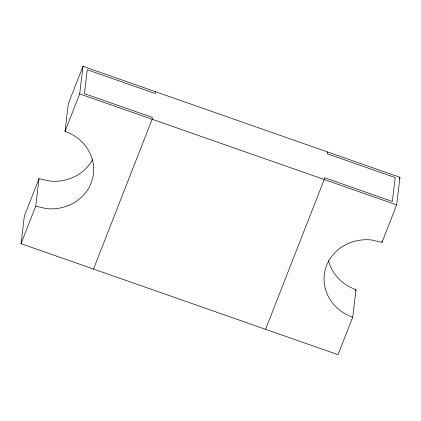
<?xml version="1.0" encoding="UTF-8"?>
<svg xmlns="http://www.w3.org/2000/svg" width="421" height="421" viewBox="0 0 421 421"><rect width="100%" height="100%" fill="white"/><g stroke="black" fill="none" stroke-linecap="round" stroke-linejoin="round"><path stroke-width="0.63" d="M328.454 260.573A43.358 40.027 6.8 0 0 355.545 289.501L355.998 289.606L352.709 317.176L338.031 354.677L21.05 243.691L24.339 216.115L39.016 178.62L49.589 181.041A43.358 40.027 6.8 0 0 92.688 159.259M21.05 243.691L35.727 206.19L39.016 178.62M35.727 206.19L46.299 208.611A43.358 40.027 6.8 0 0 92.583 178.467A43.358 40.027 6.8 0 0 65.455 131.499L65.002 131.394L68.291 103.824L82.969 66.323L399.95 177.309L396.661 204.885L381.984 242.38L371.411 239.959A43.358 40.027 6.8 0 0 325.128 270.108A43.358 40.027 6.8 0 0 352.256 317.076L352.709 317.176M65.002 131.394L79.685 93.899L82.969 66.323M155.423 91.694L155.202 93.53L87.279 69.749L84.432 93.646L152.355 117.427L152.134 119.264L93.504 269.056M327.496 151.944L327.28 153.781L395.203 177.562L392.351 201.459L324.428 177.678L324.212 179.514L265.577 329.306M381.984 242.38L382.136 241.101M355.524 290.816L355.998 289.606M399.24 179.125L399.95 177.309M79.685 93.899L396.661 204.885"/></g></svg>
